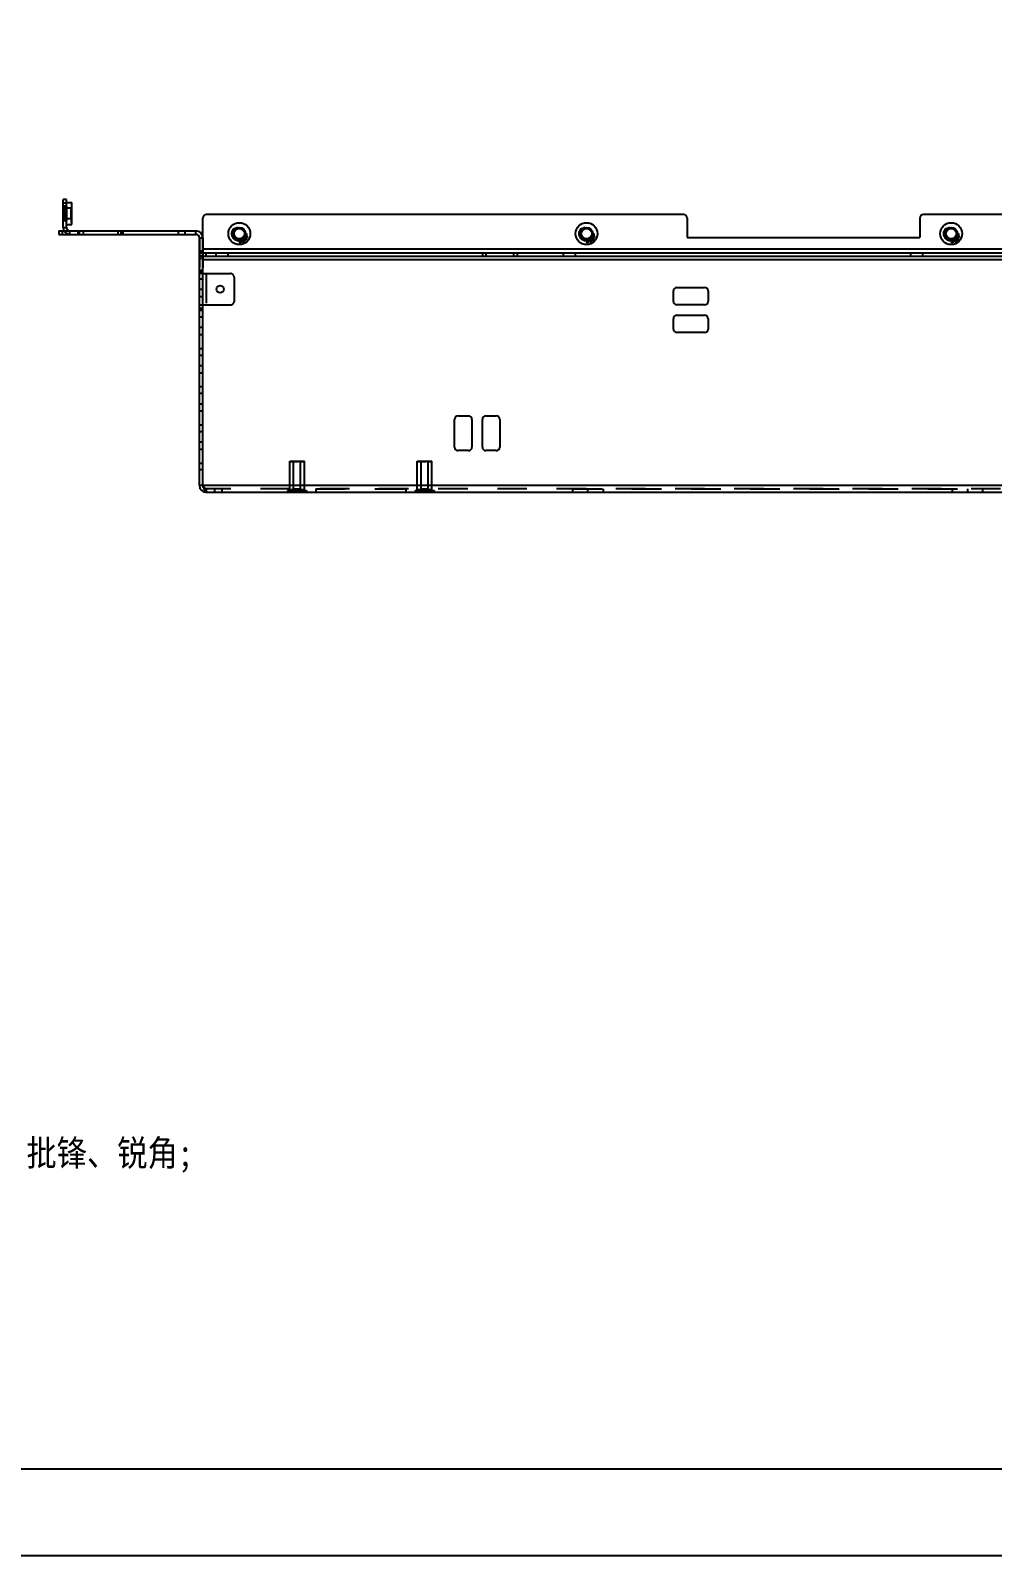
# Model space of a CAD drawing. Header units: millimetres. Extents: x 0 to 8948, y -1340 to 1100.
# Drawn here: x 4724.8 to 5001.9, y -1339.9 to -900.7 of the extents above; entities that cross this region are included whole.
import ezdxf

# ---------------------------------------------------------------- set-up
doc = ezdxf.new("R2010")
doc.units = ezdxf.units.MM
doc.header["$LTSCALE"] = 85.25
doc.linetypes.add('HIDDEN', pattern=[0.2, 0.1, -0.1])
doc.layers.get('0').update_dxf_attribs({"linetype": 'CONTINUOUS'})
doc.layers.add('02___PRT_ALL_AXES', color=7, linetype='CONTINUOUS')
doc.layers.add('DEFAULT_2', color=8, linetype='HIDDEN')
doc.styles.get("Standard").update_dxf_attribs({"font": 'txt', "width": 0.85})

msp = doc.modelspace()

# ---------------------------------------------------------------- linework, layer by layer
at = {"color": 3, "linetype": 'Continuous'}
for p, q in [((4734.198, -957.401), (4734.198, -949.401)), ((4732.948, -959.401), (4772.448, -959.401)), ((4773.448, -1031.701), (4773.448, -960.401)), ((4774.448, -1031.701), (4774.448, -965.701)), ((4774.448, -965.701), (5146.948, -965.701)), ((4774.448, -970.701), (4773.448, -970.701)), ((5090.448, -966.701), (4774.448, -966.701)), ((4910.948, -974.701), (4918.948, -974.701)), ((4909.948, -978.701), (4909.948, -975.701)), ((4919.948, -975.701), (4919.948, -978.701)), ((4773.448, -979.701), (4774.448, -979.701)), ((4909.948, -986.701), (4909.948, -983.701)), ((4918.948, -979.701), (4910.948, -979.701)), ((4910.948, -982.701), (4918.948, -982.701)), ((4919.948, -983.701), (4919.948, -986.701)), ((4918.948, -987.701), (4910.948, -987.701)), ((4846.948, -1020.701), (4846.948, -1012.701)), ((4847.948, -1011.701), (4850.948, -1011.701)), ((4851.948, -1012.701), (4851.948, -1020.701)), ((4854.948, -1020.701), (4854.948, -1012.701)), ((4855.948, -1011.701), (4858.948, -1011.701)), ((4859.948, -1012.701), (4859.948, -1020.701)), ((4850.948, -1021.701), (4847.948, -1021.701)), ((4858.948, -1021.701), (4855.948, -1021.701)), ((5090.448, -1031.701), (4774.448, -1031.701)), ((4775.448, -1033.701), (5089.448, -1033.701))]:
    msp.add_line(p, q, dxfattribs=at)
at = {"color": 7, "linetype": 'Continuous'}
for p, q in [((4735.198, -949.401), (4734.198, -949.401)), ((4735.198, -950.401), (4734.198, -950.401)), ((4735.198, -957.401), (4735.198, -949.401)), ((4735.198, -950.251), (4736.698, -950.251)), ((4736.698, -956.551), (4736.698, -950.251)), ((4734.198, -957.401), (4735.198, -957.401)), ((4735.198, -956.551), (4736.698, -956.551)), ((4774.448, -965.701), (4774.448, -954.701)), ((4912.948, -953.701), (4775.448, -953.701)), ((4913.948, -954.701), (4913.948, -960.301)), ((4980.948, -954.701), (4980.948, -960.301)), ((5089.448, -953.701), (4981.948, -953.701)), ((4732.948, -958.401), (4732.948, -959.401)), ((4732.948, -958.401), (4734.475, -958.401)), ((4733.948, -958.401), (4733.948, -959.401)), ((4736.198, -959.401), (4736.198, -958.401)), ((4736.198, -958.401), (4772.448, -958.401)), ((4772.448, -959.401), (4772.448, -958.401)), ((4773.448, -960.401), (4774.448, -960.401)), ((4785.039, -961.666), (4785.052, -961.665)), ((4785.039, -961.666), (4785.044, -961.802)), ((4785.318, -961.365), (4785.306, -961.366)), ((4785.318, -961.365), (4785.311, -961.261)), ((4785.738, -961.498), (4785.532, -961.56)), ((4785.532, -961.56), (4785.543, -961.598)), ((4785.543, -961.598), (4785.75, -961.535)), ((4785.703, -961.144), (4785.71, -961.156)), ((4785.71, -961.156), (4785.786, -961.122)), ((4785.75, -961.535), (4785.738, -961.498)), ((4785.786, -961.122), (4786.034, -961.533)), ((4786.057, -961.52), (4785.814, -961.118)), ((4785.814, -961.118), (4786.302, -961.458)), ((4786.255, -961.338), (4785.849, -961.056)), ((4786.016, -961.597), (4785.978, -961.631)), ((4785.978, -961.631), (4785.986, -961.643)), ((4786.18, -961.509), (4786.103, -961.545)), ((4786.179, -960.857), (4786.255, -961.338)), ((4786.187, -961.522), (4786.18, -961.509)), ((4786.302, -961.458), (4786.216, -960.921)), ((4786.216, -960.921), (4786.435, -961.285)), ((4786.492, -961.244), (4786.279, -960.89)), ((4786.291, -960.82), (4786.333, -960.781)), ((4786.333, -960.781), (4786.326, -960.768)), ((4786.433, -961.344), (4786.392, -961.381)), ((4786.392, -961.381), (4786.4, -961.394)), ((4786.461, -960.765), (4786.479, -960.759)), ((4786.615, -961.247), (4786.541, -961.274)), ((4786.622, -961.259), (4786.615, -961.247)), ((4786.637, -960.813), (4786.657, -960.817)), ((4786.747, -961.048), (4786.754, -961.065)), ((4786.859, -959.937), (4786.848, -959.964)), ((4787.341, -960.137), (4786.859, -959.937)), ((4786.927, -960.147), (4786.904, -960.02)), ((4786.904, -960.02), (4787.318, -960.192)), ((4786.906, -960.152), (4786.927, -960.147)), ((4787.062, -960.399), (4786.948, -960.582)), ((4786.948, -960.582), (4786.981, -960.602)), ((4786.981, -960.602), (4787.095, -960.419)), ((4787.095, -960.419), (4787.062, -960.399)), ((4787.339, -960.235), (4787.328, -960.282)), ((4787.328, -960.282), (4787.342, -960.287)), ((4787.41, -960.085), (4787.387, -960.121)), ((4787.423, -960.091), (4787.41, -960.085)), ((4885.039, -961.666), (4885.052, -961.665)), ((4885.039, -961.666), (4885.044, -961.802)), ((4885.318, -961.365), (4885.306, -961.366)), ((4885.318, -961.365), (4885.311, -961.261)), ((4885.738, -961.498), (4885.532, -961.56)), ((4885.532, -961.56), (4885.543, -961.598)), ((4885.543, -961.598), (4885.75, -961.535)), ((4885.703, -961.144), (4885.71, -961.156)), ((4885.71, -961.156), (4885.786, -961.122)), ((4885.75, -961.535), (4885.738, -961.498)), ((4885.786, -961.122), (4886.034, -961.533)), ((4886.057, -961.52), (4885.814, -961.118)), ((4885.814, -961.118), (4886.302, -961.458)), ((4886.255, -961.338), (4885.849, -961.056)), ((4886.016, -961.597), (4885.978, -961.631)), ((4885.978, -961.631), (4885.986, -961.643)), ((4886.18, -961.509), (4886.103, -961.545)), ((4886.179, -960.857), (4886.255, -961.338)), ((4886.187, -961.522), (4886.18, -961.509)), ((4886.302, -961.458), (4886.216, -960.921)), ((4886.216, -960.921), (4886.435, -961.285)), ((4886.492, -961.244), (4886.279, -960.89)), ((4886.291, -960.82), (4886.333, -960.781)), ((4886.333, -960.781), (4886.326, -960.768)), ((4886.433, -961.344), (4886.392, -961.381)), ((4886.392, -961.381), (4886.4, -961.394)), ((4886.461, -960.765), (4886.479, -960.759)), ((4886.615, -961.247), (4886.541, -961.274)), ((4886.622, -961.259), (4886.615, -961.247)), ((4886.637, -960.813), (4886.657, -960.817)), ((4886.747, -961.048), (4886.754, -961.065)), ((4886.859, -959.937), (4886.848, -959.964)), ((4887.341, -960.137), (4886.859, -959.937)), ((4886.927, -960.147), (4886.904, -960.02)), ((4886.904, -960.02), (4887.318, -960.192)), ((4886.906, -960.152), (4886.927, -960.147)), ((4887.062, -960.399), (4886.948, -960.582)), ((4886.948, -960.582), (4886.981, -960.602)), ((4886.981, -960.602), (4887.095, -960.419)), ((4887.095, -960.419), (4887.062, -960.399)), ((4887.339, -960.235), (4887.328, -960.282)), ((4887.328, -960.282), (4887.342, -960.287)), ((4887.41, -960.085), (4887.387, -960.121)), ((4887.423, -960.091), (4887.41, -960.085)), ((4913.948, -960.301), (4980.948, -960.301)), ((4990.039, -961.666), (4990.052, -961.665)), ((4990.039, -961.666), (4990.044, -961.802)), ((4990.318, -961.365), (4990.306, -961.366)), ((4990.318, -961.365), (4990.311, -961.261)), ((4990.738, -961.498), (4990.532, -961.56)), ((4990.532, -961.56), (4990.543, -961.598)), ((4990.543, -961.598), (4990.75, -961.535)), ((4990.703, -961.144), (4990.71, -961.156)), ((4990.71, -961.156), (4990.786, -961.122)), ((4990.75, -961.535), (4990.738, -961.498)), ((4990.786, -961.122), (4991.034, -961.533)), ((4990.814, -961.118), (4991.302, -961.458)), ((4991.057, -961.52), (4990.814, -961.118)), ((4991.255, -961.338), (4990.849, -961.056)), ((4991.016, -961.597), (4990.978, -961.631)), ((4990.978, -961.631), (4990.986, -961.643)), ((4991.18, -961.509), (4991.103, -961.545)), ((4991.179, -960.857), (4991.255, -961.338)), ((4991.187, -961.522), (4991.18, -961.509)), ((4991.216, -960.921), (4991.435, -961.285)), ((4991.302, -961.458), (4991.216, -960.921)), ((4991.492, -961.244), (4991.279, -960.89)), ((4991.291, -960.82), (4991.333, -960.781)), ((4991.333, -960.781), (4991.326, -960.768)), ((4991.433, -961.344), (4991.392, -961.381)), ((4991.392, -961.381), (4991.4, -961.394)), ((4991.461, -960.765), (4991.479, -960.759)), ((4991.615, -961.247), (4991.541, -961.274)), ((4991.622, -961.259), (4991.615, -961.247)), ((4991.637, -960.813), (4991.657, -960.817)), ((4991.747, -961.048), (4991.754, -961.065)), ((4991.859, -959.937), (4991.848, -959.964)), ((4992.341, -960.137), (4991.859, -959.937)), ((4991.904, -960.02), (4992.318, -960.192)), ((4991.927, -960.147), (4991.904, -960.02)), ((4991.906, -960.152), (4991.927, -960.147)), ((4992.062, -960.399), (4991.948, -960.582)), ((4991.948, -960.582), (4991.981, -960.602)), ((4991.981, -960.602), (4992.095, -960.419)), ((4992.095, -960.419), (4992.062, -960.399)), ((4992.339, -960.235), (4992.328, -960.282)), ((4992.328, -960.282), (4992.342, -960.287)), ((4992.41, -960.085), (4992.387, -960.121)), ((4992.423, -960.091), (4992.41, -960.085)), ((4773.448, -964.701), (5146.948, -964.701)), ((4774.448, -965.701), (4773.448, -965.701)), ((5090.448, -963.701), (4774.448, -963.701)), ((4775.448, -965.701), (4775.448, -964.701)), ((4854.948, -964.701), (4854.948, -965.701)), ((4855.948, -964.701), (4855.948, -965.701)), ((4863.948, -964.701), (4863.948, -965.701)), ((4864.948, -964.701), (4864.948, -965.701)), ((4773.448, -969.701), (4774.448, -969.701)), ((4773.448, -980.701), (4774.448, -980.701)), ((4774.448, -1031.701), (4773.448, -1031.701)), ((4392.409, -1339.944), (5942.409, -1339.944))]:
    msp.add_line(p, q, dxfattribs=at)
msp.add_lwpolyline([(4417.409, -1314.944), (5917.409, -1314.944), (5917.409, -264.944), (4417.409, -264.944)], close=True, dxfattribs=at)
for centre, radius in [((4784.948, -959.201), 3.15), ((4784.948, -959.201), 1.8), ((4884.948, -959.201), 3.15), ((4884.948, -959.201), 1.8), ((4989.948, -959.201), 3.15), ((4989.948, -959.201), 1.8), ((4784.948, -959.201), 1.5), ((4884.948, -959.201), 1.5), ((4989.948, -959.201), 1.5)]:
    msp.add_circle(centre, radius, dxfattribs=at)
at = {"color": 3, "linetype": 'Continuous'}
for centre, radius, start, end in [((4736.198, -957.401), 2, 180, 270), ((4772.448, -960.401), 1, 0, 90), ((4910.948, -975.701), 1, 90, 180), ((4918.948, -975.701), 1, 0, 90), ((4910.948, -978.701), 1, 180, 270), ((4918.948, -978.701), 1, 270, 0), ((4910.948, -983.701), 1, 90, 180), ((4918.948, -983.701), 1, 0, 90), ((4910.948, -986.701), 1, 180, 270), ((4918.948, -986.701), 1, 270, 0), ((4847.948, -1012.701), 1, 90, 180), ((4850.948, -1012.701), 1, 0, 90), ((4855.948, -1012.701), 1, 90, 180), ((4858.948, -1012.701), 1, 0, 90), ((4847.948, -1020.701), 1, 180, 270), ((4850.948, -1020.701), 1, 270, 0), ((4855.948, -1020.701), 1, 180, 270), ((4858.948, -1020.701), 1, 270, 0), ((4775.448, -1031.701), 2, 180, 270)]:
    msp.add_arc(centre, radius, start, end, dxfattribs=at)
at = {"color": 7, "linetype": 'Continuous'}
for centre, radius, start, end in [((4736.198, -957.401), 1, 180, 270), ((4775.448, -954.701), 1, 90, 180), ((4912.948, -954.701), 1, 0, 90), ((4981.948, -954.701), 1, 90, 180), ((4772.448, -960.401), 2, 0, 90), ((4785.515, -959.582), 1.438, 297.53662, 301.08982), ((4885.515, -959.582), 1.438, 297.53662, 301.08982), ((4990.515, -959.582), 1.438, 297.53662, 301.08982), ((4775.448, -1031.701), 1, 180, 215.03149)]:
    msp.add_arc(centre, radius, start, end, dxfattribs=at)
for points in [[(4785.05, -961.291), (4785.02, -961.323), (4785.007, -961.36), (4785.012, -961.402)], [(4785.012, -961.402), (4785.016, -961.437), (4785.031, -961.466), (4785.058, -961.49)], [(4785.044, -961.802), (4785.095, -961.825), (4785.15, -961.834), (4785.208, -961.827)], [(4785.175, -961.236), (4785.122, -961.241), (4785.08, -961.26), (4785.05, -961.291)], [(4785.118, -961.769), (4785.084, -961.744), (4785.062, -961.709), (4785.052, -961.665)], [(4785.059, -961.368), (4785.056, -961.343), (4785.064, -961.32), (4785.084, -961.299)], [(4785.058, -961.49), (4785.086, -961.514), (4785.133, -961.538), (4785.199, -961.564)], [(4785.091, -961.421), (4785.071, -961.406), (4785.061, -961.388), (4785.059, -961.368)], [(4785.084, -961.299), (4785.104, -961.278), (4785.131, -961.265), (4785.163, -961.262)], [(4785.209, -961.477), (4785.15, -961.454), (4785.111, -961.435), (4785.091, -961.421)], [(4785.225, -961.801), (4785.187, -961.805), (4785.152, -961.795), (4785.118, -961.769)], [(4785.163, -961.262), (4785.232, -961.254), (4785.279, -961.289), (4785.306, -961.365)], [(4785.311, -961.261), (4785.273, -961.239), (4785.228, -961.23), (4785.175, -961.236)], [(4785.199, -961.564), (4785.247, -961.583), (4785.281, -961.6), (4785.303, -961.616)], [(4785.208, -961.827), (4785.272, -961.82), (4785.319, -961.8), (4785.351, -961.765)], [(4785.341, -961.542), (4785.314, -961.522), (4785.269, -961.501), (4785.209, -961.477)], [(4785.311, -961.76), (4785.289, -961.784), (4785.26, -961.797), (4785.225, -961.801)], [(4785.303, -961.616), (4785.325, -961.632), (4785.337, -961.653), (4785.34, -961.68)], [(4785.34, -961.68), (4785.343, -961.71), (4785.333, -961.736), (4785.311, -961.76)], [(4785.391, -961.637), (4785.386, -961.593), (4785.369, -961.561), (4785.341, -961.542)], [(4785.351, -961.765), (4785.383, -961.731), (4785.396, -961.687), (4785.391, -961.637)], [(4785.779, -961.101), (4785.738, -961.126), (4785.712, -961.14), (4785.703, -961.144)], [(4785.849, -961.056), (4785.837, -961.065), (4785.813, -961.081), (4785.779, -961.101)], [(4785.986, -961.643), (4786.025, -961.617), (4786.059, -961.596), (4786.085, -961.58)], [(4786.044, -961.564), (4786.043, -961.571), (4786.033, -961.582), (4786.016, -961.597)], [(4786.034, -961.533), (4786.041, -961.546), (4786.045, -961.557), (4786.044, -961.564)], [(4786.103, -961.545), (4786.087, -961.552), (4786.072, -961.545), (4786.057, -961.52)], [(4786.085, -961.58), (4786.121, -961.558), (4786.155, -961.539), (4786.187, -961.522)], [(4786.326, -960.768), (4786.305, -960.783), (4786.282, -960.798), (4786.257, -960.813)], [(4786.279, -960.89), (4786.27, -960.875), (4786.266, -960.863), (4786.268, -960.853)], [(4786.268, -960.853), (4786.27, -960.843), (4786.277, -960.833), (4786.291, -960.82)], [(4786.4, -961.394), (4786.441, -961.367), (4786.477, -961.344), (4786.51, -961.324)], [(4786.434, -960.656), (4786.432, -960.688), (4786.441, -960.724), (4786.461, -960.765)], [(4786.449, -961.318), (4786.449, -961.326), (4786.444, -961.334), (4786.433, -961.344)], [(4786.474, -960.565), (4786.449, -960.594), (4786.436, -960.624), (4786.434, -960.656)], [(4786.435, -961.285), (4786.445, -961.301), (4786.449, -961.312), (4786.449, -961.318)], [(4786.479, -960.759), (4786.466, -960.732), (4786.461, -960.705), (4786.465, -960.679)], [(4786.465, -960.679), (4786.469, -960.653), (4786.478, -960.631), (4786.494, -960.613)], [(4786.553, -960.522), (4786.523, -960.526), (4786.497, -960.54), (4786.474, -960.565)], [(4786.516, -961.274), (4786.509, -961.27), (4786.502, -961.26), (4786.492, -961.244)], [(4786.494, -960.613), (4786.511, -960.594), (4786.531, -960.584), (4786.552, -960.582)], [(4786.51, -961.324), (4786.534, -961.31), (4786.572, -961.288), (4786.622, -961.259)], [(4786.541, -961.274), (4786.531, -961.278), (4786.522, -961.277), (4786.516, -961.274)], [(4786.552, -960.582), (4786.575, -960.58), (4786.596, -960.587), (4786.614, -960.603)], [(4786.624, -960.539), (4786.607, -960.523), (4786.583, -960.518), (4786.553, -960.522)], [(4786.614, -960.603), (4786.64, -960.626), (4786.648, -960.679), (4786.64, -960.761)], [(4786.658, -960.602), (4786.653, -960.576), (4786.642, -960.555), (4786.624, -960.539)], [(4786.64, -960.761), (4786.638, -960.779), (4786.637, -960.796), (4786.637, -960.813)], [(4786.657, -960.817), (4786.658, -960.786), (4786.665, -960.762), (4786.68, -960.745)], [(4786.66, -960.704), (4786.663, -960.662), (4786.663, -960.629), (4786.658, -960.602)], [(4786.76, -960.652), (4786.72, -960.652), (4786.687, -960.67), (4786.66, -960.704)], [(4786.68, -960.745), (4786.699, -960.723), (4786.725, -960.714), (4786.756, -960.717)], [(4786.754, -961.028), (4786.749, -961.033), (4786.747, -961.04), (4786.747, -961.048)], [(4786.79, -961.012), (4786.773, -961.015), (4786.761, -961.02), (4786.754, -961.028)], [(4786.754, -961.065), (4786.764, -961.074), (4786.78, -961.074), (4786.802, -961.064)], [(4786.756, -960.717), (4786.788, -960.72), (4786.818, -960.734), (4786.847, -960.759)], [(4786.87, -960.697), (4786.836, -960.666), (4786.799, -960.652), (4786.76, -960.652)], [(4786.876, -960.974), (4786.86, -960.991), (4786.831, -961.005), (4786.79, -961.012)], [(4786.802, -961.064), (4786.823, -961.054), (4786.849, -961.034), (4786.877, -961.003)], [(4786.847, -960.759), (4786.881, -960.79), (4786.901, -960.827), (4786.906, -960.869)], [(4786.848, -959.964), (4786.877, -960.04), (4786.897, -960.103), (4786.906, -960.152)], [(4786.939, -960.843), (4786.937, -960.785), (4786.914, -960.736), (4786.87, -960.697)], [(4786.906, -960.869), (4786.911, -960.912), (4786.9, -960.947), (4786.876, -960.974)], [(4786.877, -961.003), (4786.92, -960.955), (4786.941, -960.902), (4786.939, -960.843)], [(4787.318, -960.192), (4787.337, -960.2), (4787.344, -960.214), (4787.339, -960.235)], [(4787.387, -960.121), (4787.375, -960.14), (4787.361, -960.145), (4787.341, -960.137)], [(4787.342, -960.287), (4787.352, -960.258), (4787.365, -960.225), (4787.38, -960.188)], [(4787.38, -960.188), (4787.395, -960.152), (4787.409, -960.12), (4787.423, -960.091)], [(4885.05, -961.291), (4885.02, -961.323), (4885.007, -961.36), (4885.012, -961.402)], [(4885.012, -961.402), (4885.016, -961.437), (4885.031, -961.466), (4885.058, -961.49)], [(4885.044, -961.802), (4885.095, -961.825), (4885.15, -961.834), (4885.208, -961.827)], [(4885.175, -961.236), (4885.122, -961.241), (4885.08, -961.26), (4885.05, -961.291)], [(4885.118, -961.769), (4885.084, -961.744), (4885.062, -961.709), (4885.052, -961.665)], [(4885.059, -961.368), (4885.056, -961.343), (4885.064, -961.32), (4885.084, -961.299)], [(4885.058, -961.49), (4885.086, -961.514), (4885.133, -961.538), (4885.199, -961.564)], [(4885.091, -961.421), (4885.071, -961.406), (4885.061, -961.388), (4885.059, -961.368)], [(4885.084, -961.299), (4885.104, -961.278), (4885.131, -961.265), (4885.163, -961.262)], [(4885.209, -961.477), (4885.15, -961.454), (4885.111, -961.435), (4885.091, -961.421)], [(4885.225, -961.801), (4885.187, -961.805), (4885.152, -961.795), (4885.118, -961.769)], [(4885.163, -961.262), (4885.232, -961.254), (4885.279, -961.289), (4885.306, -961.365)], [(4885.311, -961.261), (4885.273, -961.239), (4885.228, -961.23), (4885.175, -961.236)], [(4885.199, -961.564), (4885.247, -961.583), (4885.281, -961.6), (4885.303, -961.616)], [(4885.208, -961.827), (4885.272, -961.82), (4885.319, -961.8), (4885.351, -961.765)], [(4885.341, -961.542), (4885.314, -961.522), (4885.269, -961.501), (4885.209, -961.477)], [(4885.311, -961.76), (4885.289, -961.784), (4885.26, -961.797), (4885.225, -961.801)], [(4885.303, -961.616), (4885.325, -961.632), (4885.337, -961.653), (4885.34, -961.68)], [(4885.34, -961.68), (4885.343, -961.71), (4885.333, -961.736), (4885.311, -961.76)], [(4885.391, -961.637), (4885.386, -961.593), (4885.369, -961.561), (4885.341, -961.542)], [(4885.351, -961.765), (4885.383, -961.731), (4885.396, -961.687), (4885.391, -961.637)], [(4885.779, -961.101), (4885.738, -961.126), (4885.712, -961.14), (4885.703, -961.144)], [(4885.849, -961.056), (4885.837, -961.065), (4885.813, -961.081), (4885.779, -961.101)], [(4885.986, -961.643), (4886.025, -961.617), (4886.059, -961.596), (4886.085, -961.58)], [(4886.044, -961.564), (4886.043, -961.571), (4886.033, -961.582), (4886.016, -961.597)], [(4886.034, -961.533), (4886.041, -961.546), (4886.045, -961.557), (4886.044, -961.564)], [(4886.103, -961.545), (4886.087, -961.552), (4886.072, -961.545), (4886.057, -961.52)], [(4886.085, -961.58), (4886.121, -961.558), (4886.155, -961.539), (4886.187, -961.522)], [(4886.326, -960.768), (4886.305, -960.783), (4886.282, -960.798), (4886.257, -960.813)], [(4886.279, -960.89), (4886.27, -960.875), (4886.266, -960.863), (4886.268, -960.853)], [(4886.268, -960.853), (4886.27, -960.843), (4886.277, -960.833), (4886.291, -960.82)], [(4886.4, -961.394), (4886.441, -961.367), (4886.477, -961.344), (4886.51, -961.324)], [(4886.434, -960.656), (4886.432, -960.688), (4886.441, -960.724), (4886.461, -960.765)], [(4886.449, -961.318), (4886.449, -961.326), (4886.444, -961.334), (4886.433, -961.344)], [(4886.474, -960.565), (4886.449, -960.594), (4886.436, -960.624), (4886.434, -960.656)], [(4886.435, -961.285), (4886.445, -961.301), (4886.449, -961.312), (4886.449, -961.318)], [(4886.479, -960.759), (4886.466, -960.732), (4886.461, -960.705), (4886.465, -960.679)], [(4886.465, -960.679), (4886.469, -960.653), (4886.478, -960.631), (4886.494, -960.613)], [(4886.553, -960.522), (4886.523, -960.526), (4886.497, -960.54), (4886.474, -960.565)], [(4886.516, -961.274), (4886.509, -961.27), (4886.502, -961.26), (4886.492, -961.244)], [(4886.494, -960.613), (4886.511, -960.594), (4886.531, -960.584), (4886.552, -960.582)], [(4886.51, -961.324), (4886.534, -961.31), (4886.572, -961.288), (4886.622, -961.259)], [(4886.541, -961.274), (4886.531, -961.278), (4886.522, -961.277), (4886.516, -961.274)], [(4886.552, -960.582), (4886.575, -960.58), (4886.596, -960.587), (4886.614, -960.603)], [(4886.624, -960.539), (4886.607, -960.523), (4886.583, -960.518), (4886.553, -960.522)], [(4886.614, -960.603), (4886.64, -960.626), (4886.648, -960.679), (4886.64, -960.761)], [(4886.658, -960.602), (4886.653, -960.576), (4886.642, -960.555), (4886.624, -960.539)], [(4886.64, -960.761), (4886.638, -960.779), (4886.637, -960.796), (4886.637, -960.813)], [(4886.657, -960.817), (4886.658, -960.786), (4886.665, -960.762), (4886.68, -960.745)], [(4886.66, -960.704), (4886.663, -960.662), (4886.663, -960.629), (4886.658, -960.602)], [(4886.76, -960.652), (4886.72, -960.652), (4886.687, -960.67), (4886.66, -960.704)], [(4886.68, -960.745), (4886.699, -960.723), (4886.725, -960.714), (4886.756, -960.717)], [(4886.754, -961.028), (4886.749, -961.033), (4886.747, -961.04), (4886.747, -961.048)], [(4886.79, -961.012), (4886.773, -961.015), (4886.761, -961.02), (4886.754, -961.028)], [(4886.754, -961.065), (4886.764, -961.074), (4886.78, -961.074), (4886.802, -961.064)], [(4886.756, -960.717), (4886.788, -960.72), (4886.818, -960.734), (4886.847, -960.759)], [(4886.87, -960.697), (4886.836, -960.666), (4886.799, -960.652), (4886.76, -960.652)], [(4886.876, -960.974), (4886.86, -960.991), (4886.831, -961.005), (4886.79, -961.012)], [(4886.802, -961.064), (4886.823, -961.054), (4886.849, -961.034), (4886.877, -961.003)], [(4886.847, -960.759), (4886.881, -960.79), (4886.901, -960.827), (4886.906, -960.869)], [(4886.848, -959.964), (4886.877, -960.04), (4886.897, -960.103), (4886.906, -960.152)], [(4886.939, -960.843), (4886.937, -960.785), (4886.914, -960.736), (4886.87, -960.697)], [(4886.906, -960.869), (4886.911, -960.912), (4886.9, -960.947), (4886.876, -960.974)], [(4886.877, -961.003), (4886.92, -960.955), (4886.941, -960.902), (4886.939, -960.843)], [(4887.318, -960.192), (4887.337, -960.2), (4887.344, -960.214), (4887.339, -960.235)], [(4887.387, -960.121), (4887.375, -960.14), (4887.361, -960.145), (4887.341, -960.137)], [(4887.342, -960.287), (4887.352, -960.258), (4887.365, -960.225), (4887.38, -960.188)], [(4887.38, -960.188), (4887.395, -960.152), (4887.409, -960.12), (4887.423, -960.091)], [(4990.05, -961.291), (4990.02, -961.323), (4990.007, -961.36), (4990.012, -961.402)], [(4990.012, -961.402), (4990.016, -961.437), (4990.031, -961.466), (4990.058, -961.49)], [(4990.044, -961.802), (4990.095, -961.825), (4990.15, -961.834), (4990.208, -961.827)], [(4990.175, -961.236), (4990.122, -961.241), (4990.08, -961.26), (4990.05, -961.291)], [(4990.118, -961.769), (4990.084, -961.744), (4990.062, -961.709), (4990.052, -961.665)], [(4990.059, -961.368), (4990.056, -961.343), (4990.064, -961.32), (4990.084, -961.299)], [(4990.058, -961.49), (4990.086, -961.514), (4990.133, -961.538), (4990.199, -961.564)], [(4990.091, -961.421), (4990.071, -961.406), (4990.061, -961.388), (4990.059, -961.368)], [(4990.084, -961.299), (4990.104, -961.278), (4990.131, -961.265), (4990.163, -961.262)], [(4990.209, -961.477), (4990.15, -961.454), (4990.111, -961.435), (4990.091, -961.421)], [(4990.225, -961.801), (4990.187, -961.805), (4990.152, -961.795), (4990.118, -961.769)], [(4990.163, -961.262), (4990.232, -961.254), (4990.279, -961.289), (4990.306, -961.365)], [(4990.311, -961.261), (4990.273, -961.239), (4990.228, -961.23), (4990.175, -961.236)], [(4990.199, -961.564), (4990.247, -961.583), (4990.281, -961.6), (4990.303, -961.616)], [(4990.208, -961.827), (4990.272, -961.82), (4990.319, -961.8), (4990.351, -961.765)], [(4990.341, -961.542), (4990.314, -961.522), (4990.269, -961.501), (4990.209, -961.477)], [(4990.311, -961.76), (4990.289, -961.784), (4990.26, -961.797), (4990.225, -961.801)], [(4990.303, -961.616), (4990.325, -961.632), (4990.337, -961.653), (4990.34, -961.68)], [(4990.34, -961.68), (4990.343, -961.71), (4990.333, -961.736), (4990.311, -961.76)], [(4990.391, -961.637), (4990.386, -961.593), (4990.369, -961.561), (4990.341, -961.542)], [(4990.351, -961.765), (4990.383, -961.731), (4990.396, -961.687), (4990.391, -961.637)], [(4990.779, -961.101), (4990.738, -961.126), (4990.712, -961.14), (4990.703, -961.144)], [(4990.849, -961.056), (4990.837, -961.065), (4990.813, -961.081), (4990.779, -961.101)], [(4990.986, -961.643), (4991.025, -961.617), (4991.059, -961.596), (4991.085, -961.58)], [(4991.044, -961.564), (4991.043, -961.571), (4991.033, -961.582), (4991.016, -961.597)], [(4991.034, -961.533), (4991.041, -961.546), (4991.045, -961.557), (4991.044, -961.564)], [(4991.103, -961.545), (4991.087, -961.552), (4991.072, -961.545), (4991.057, -961.52)], [(4991.085, -961.58), (4991.121, -961.558), (4991.155, -961.539), (4991.187, -961.522)], [(4991.326, -960.768), (4991.305, -960.783), (4991.282, -960.798), (4991.257, -960.813)], [(4991.279, -960.89), (4991.27, -960.875), (4991.266, -960.863), (4991.268, -960.853)], [(4991.268, -960.853), (4991.27, -960.843), (4991.277, -960.833), (4991.291, -960.82)], [(4991.4, -961.394), (4991.441, -961.367), (4991.477, -961.344), (4991.51, -961.324)], [(4991.434, -960.656), (4991.432, -960.688), (4991.441, -960.724), (4991.461, -960.765)], [(4991.449, -961.318), (4991.449, -961.326), (4991.444, -961.334), (4991.433, -961.344)], [(4991.474, -960.565), (4991.449, -960.594), (4991.436, -960.624), (4991.434, -960.656)], [(4991.435, -961.285), (4991.445, -961.301), (4991.449, -961.312), (4991.449, -961.318)], [(4991.479, -960.759), (4991.466, -960.732), (4991.461, -960.705), (4991.465, -960.679)], [(4991.465, -960.679), (4991.469, -960.653), (4991.478, -960.631), (4991.494, -960.613)], [(4991.553, -960.522), (4991.523, -960.526), (4991.497, -960.54), (4991.474, -960.565)], [(4991.516, -961.274), (4991.509, -961.27), (4991.502, -961.26), (4991.492, -961.244)], [(4991.494, -960.613), (4991.511, -960.594), (4991.531, -960.584), (4991.552, -960.582)], [(4991.51, -961.324), (4991.534, -961.31), (4991.572, -961.288), (4991.622, -961.259)], [(4991.541, -961.274), (4991.531, -961.278), (4991.522, -961.277), (4991.516, -961.274)], [(4991.552, -960.582), (4991.575, -960.58), (4991.596, -960.587), (4991.614, -960.603)], [(4991.624, -960.539), (4991.607, -960.523), (4991.583, -960.518), (4991.553, -960.522)], [(4991.614, -960.603), (4991.64, -960.626), (4991.648, -960.679), (4991.64, -960.761)], [(4991.658, -960.602), (4991.653, -960.576), (4991.642, -960.555), (4991.624, -960.539)], [(4991.64, -960.761), (4991.638, -960.779), (4991.637, -960.796), (4991.637, -960.813)], [(4991.657, -960.817), (4991.658, -960.786), (4991.665, -960.762), (4991.68, -960.745)], [(4991.66, -960.704), (4991.663, -960.662), (4991.663, -960.629), (4991.658, -960.602)], [(4991.76, -960.652), (4991.72, -960.652), (4991.687, -960.67), (4991.66, -960.704)], [(4991.68, -960.745), (4991.699, -960.723), (4991.725, -960.714), (4991.756, -960.717)], [(4991.754, -961.028), (4991.749, -961.033), (4991.747, -961.04), (4991.747, -961.048)], [(4991.79, -961.012), (4991.773, -961.015), (4991.761, -961.02), (4991.754, -961.028)], [(4991.754, -961.065), (4991.764, -961.074), (4991.78, -961.074), (4991.802, -961.064)], [(4991.756, -960.717), (4991.788, -960.72), (4991.818, -960.734), (4991.847, -960.759)], [(4991.87, -960.697), (4991.836, -960.666), (4991.799, -960.652), (4991.76, -960.652)], [(4991.876, -960.974), (4991.86, -960.991), (4991.831, -961.005), (4991.79, -961.012)], [(4991.802, -961.064), (4991.823, -961.054), (4991.849, -961.034), (4991.877, -961.003)], [(4991.847, -960.759), (4991.881, -960.79), (4991.901, -960.827), (4991.906, -960.869)], [(4991.848, -959.964), (4991.877, -960.04), (4991.897, -960.103), (4991.906, -960.152)], [(4991.939, -960.843), (4991.937, -960.785), (4991.914, -960.736), (4991.87, -960.697)], [(4991.906, -960.869), (4991.911, -960.912), (4991.9, -960.947), (4991.876, -960.974)], [(4991.877, -961.003), (4991.92, -960.955), (4991.941, -960.902), (4991.939, -960.843)], [(4992.318, -960.192), (4992.337, -960.2), (4992.344, -960.214), (4992.339, -960.235)], [(4992.387, -960.121), (4992.375, -960.14), (4992.361, -960.145), (4992.341, -960.137)], [(4992.342, -960.287), (4992.352, -960.258), (4992.365, -960.225), (4992.38, -960.188)], [(4992.38, -960.188), (4992.395, -960.152), (4992.409, -960.12), (4992.423, -960.091)]]:
    msp.add_open_spline(points, degree=3, dxfattribs=at)
at = {"color": 3, "linetype": 'Continuous'}
for points, knots in [([(4774.448, -1031.701), (4774.494, -1031.845), (4774.555, -1032.037), (4774.618, -1032.228), (4774.633, -1032.275)], [0, 0, 0, 0, 0.7542178, 1, 1, 1, 1]), ([(4774.633, -1032.275), (4774.697, -1032.467), (4774.819, -1032.816), (4774.987, -1033.219), (4775.133, -1033.467), (4775.25, -1033.62), (4775.372, -1033.701), (4775.448, -1033.701)], [0, 0, 0, 0, 0.3589742, 0.6541261, 0.770894, 0.8657475, 1, 1, 1, 1])]:
    msp.add_open_spline(points, degree=3, knots=knots, dxfattribs=at)
at = {"layer": '02___PRT_ALL_AXES', "color": 8, "linetype": 'HIDDEN'}
for p, q in [((4734.198, -951.301), (4734.198, -955.501)), ((4735.198, -951.301), (4734.198, -951.301)), ((4735.198, -951.301), (4735.198, -955.501)), ((4734.198, -953.401), (4735.198, -953.401)), ((4735.198, -955.501), (4734.198, -955.501)), ((4738.448, -958.401), (4738.448, -959.401)), ((4738.448, -958.401), (4751.448, -958.401)), ((4738.448, -959.401), (4751.448, -959.401)), ((4738.948, -959.401), (4738.948, -958.401)), ((4739.948, -958.401), (4739.948, -959.401)), ((4749.948, -958.401), (4749.948, -959.401)), ((4750.948, -959.401), (4750.948, -958.401)), ((4751.448, -958.401), (4751.448, -959.401)), ((4767.389, -958.401), (4767.389, -959.401)), ((4767.389, -958.401), (4772.448, -958.401)), ((4767.389, -959.401), (4772.448, -959.401)), ((4769.389, -959.401), (4769.389, -958.401)), ((4773.448, -960.401), (4773.448, -972.271)), ((4774.448, -960.401), (4774.448, -972.271)), ((4778.198, -964.701), (4778.198, -965.701)), ((4778.198, -964.701), (4781.698, -964.701)), ((4778.198, -965.701), (4781.698, -965.701)), ((4781.698, -964.701), (4781.698, -965.701)), ((4878.198, -964.701), (4878.198, -965.701)), ((4878.198, -964.701), (4881.698, -964.701)), ((4878.198, -965.701), (4881.698, -965.701)), ((4881.698, -964.701), (4881.698, -965.701)), ((4978.198, -964.701), (4981.698, -964.701)), ((4978.198, -964.701), (4978.198, -965.701)), ((4978.198, -965.701), (4981.698, -965.701)), ((4981.698, -964.701), (4981.698, -965.701)), ((4773.448, -970.271), (4774.448, -970.271)), ((4774.448, -972.271), (4773.448, -972.271)), ((4799.503, -1032.901), (4799.503, -1024.701)), ((4800.598, -1033.701), (4800.598, -1024.701)), ((4800.598, -1024.701), (4802.598, -1024.701)), ((4802.598, -1033.701), (4802.598, -1024.701)), ((4803.693, -1032.901), (4803.693, -1024.701)), ((4836.203, -1032.901), (4836.203, -1024.701)), ((4837.298, -1033.701), (4837.298, -1024.701)), ((4837.298, -1024.701), (4839.298, -1024.701)), ((4839.298, -1033.701), (4839.298, -1024.701)), ((4840.393, -1032.901), (4840.393, -1024.701)), ((4799.503, -1032.901), (4803.693, -1032.901)), ((4799.703, -1032.901), (4799.703, -1033.201)), ((4803.493, -1033.201), (4799.703, -1033.201)), ((4800.598, -1032.701), (4802.598, -1032.701)), ((4800.598, -1033.701), (4802.598, -1033.701)), ((4803.493, -1032.901), (4803.493, -1033.201)), ((4806.948, -1032.701), (4806.948, -1033.701)), ((4806.948, -1032.701), (4832.948, -1032.701)), ((4806.948, -1033.701), (4832.948, -1033.701)), ((4832.948, -1032.701), (4832.948, -1033.701)), ((4836.203, -1032.901), (4840.393, -1032.901)), ((4836.403, -1032.901), (4836.403, -1033.201)), ((4840.193, -1033.201), (4836.403, -1033.201)), ((4837.298, -1032.701), (4839.298, -1032.701)), ((4837.298, -1033.701), (4839.298, -1033.701)), ((4840.193, -1032.901), (4840.193, -1033.201)), ((4880.948, -1032.701), (4880.948, -1033.701)), ((4880.948, -1032.701), (4998.948, -1032.701)), ((4880.948, -1033.701), (4998.948, -1033.701)), ((4885.198, -1032.701), (4885.198, -1033.701)), ((4889.698, -1032.701), (4889.698, -1033.701)), ((4990.198, -1032.701), (4990.198, -1033.701)), ((4994.698, -1032.701), (4994.698, -1033.701)), ((4998.948, -1032.701), (4998.948, -1033.701))]:
    msp.add_line(p, q, dxfattribs=at)
for centre in [(4784.948, -959.201), (4884.948, -959.201), (4989.948, -959.201)]:
    msp.add_circle(centre, 2.1, dxfattribs=at)
at = {"layer": '02___PRT_ALL_AXES', "color": 3, "linetype": 'Continuous'}
msp.add_circle((4779.448, -975.201), 1.05, dxfattribs=at)
at = {"layer": 'DEFAULT_2', "color": 8, "linetype": 'HIDDEN'}
for p, q in [((4734.228, -951.276), (4734.228, -955.526)), ((4734.228, -951.276), (4734.328, -951.276)), ((4734.228, -951.601), (4734.528, -951.901)), ((4734.328, -951.276), (4734.328, -955.526)), ((4734.818, -951.501), (4734.328, -951.276)), ((4734.528, -951.901), (4734.528, -954.901)), ((4736.398, -951.901), (4734.528, -951.901)), ((4734.818, -951.276), (4734.818, -955.526)), ((4734.818, -951.276), (4735.198, -951.276)), ((4736.398, -951.901), (4736.698, -951.601)), ((4736.398, -951.901), (4736.398, -954.901)), ((4734.528, -954.901), (4734.228, -955.201)), ((4734.228, -955.526), (4734.328, -955.526)), ((4734.818, -955.3), (4734.328, -955.526)), ((4736.398, -954.901), (4734.528, -954.901)), ((4734.818, -955.526), (4735.198, -955.526)), ((4736.398, -954.901), (4736.698, -955.201)), ((4736.678, -954.487), (4736.678, -954.137)), ((4736.678, -954.137), (4736.698, -954.137)), ((4736.698, -954.164), (4736.678, -954.164)), ((4736.678, -954.22), (4736.698, -954.22)), ((4736.678, -954.285), (4736.698, -954.285)), ((4736.678, -954.291), (4736.698, -954.291)), ((4736.698, -954.321), (4736.678, -954.321)), ((4736.678, -954.337), (4736.698, -954.337)), ((4736.678, -954.34), (4736.698, -954.34)), ((4736.678, -954.347), (4736.698, -954.347)), ((4736.678, -954.352), (4736.698, -954.352)), ((4736.678, -954.388), (4736.698, -954.388)), ((4736.698, -954.392), (4736.678, -954.392)), ((4736.678, -954.435), (4736.698, -954.435)), ((4736.678, -954.482), (4736.698, -954.482)), ((4736.698, -954.487), (4736.678, -954.487)), ((4736.678, -956.029), (4736.678, -954.599)), ((4736.678, -954.599), (4736.698, -954.599)), ((4736.678, -954.619), (4736.698, -954.619)), ((4736.698, -954.721), (4736.678, -954.721)), ((4736.678, -954.722), (4736.698, -954.722)), ((4736.678, -954.739), (4736.698, -954.739)), ((4736.678, -954.765), (4736.698, -954.765)), ((4736.678, -954.782), (4736.698, -954.782)), ((4736.698, -954.782), (4736.678, -954.782)), ((4736.678, -954.782), (4736.698, -954.782)), ((4736.678, -954.802), (4736.698, -954.802)), ((4736.678, -954.803), (4736.698, -954.803)), ((4736.678, -954.813), (4736.698, -954.813)), ((4736.678, -954.852), (4736.698, -954.852)), ((4736.678, -954.856), (4736.698, -954.856)), ((4736.678, -954.879), (4736.698, -954.879)), ((4736.678, -954.897), (4736.698, -954.897)), ((4736.678, -954.904), (4736.698, -954.904)), ((4736.698, -954.916), (4736.678, -954.916)), ((4736.678, -954.917), (4736.698, -954.917)), ((4736.678, -954.945), (4736.698, -954.945)), ((4736.678, -954.959), (4736.698, -954.959)), ((4736.678, -954.961), (4736.698, -954.961)), ((4736.678, -954.965), (4736.698, -954.965)), ((4736.698, -954.968), (4736.678, -954.968)), ((4736.678, -954.981), (4736.698, -954.981)), ((4736.678, -955.013), (4736.698, -955.013)), ((4736.678, -955.013), (4736.698, -955.013)), ((4736.698, -955.017), (4736.678, -955.017)), ((4736.678, -955.02), (4736.698, -955.02)), ((4736.678, -955.043), (4736.698, -955.043)), ((4736.678, -955.053), (4736.698, -955.053)), ((4736.678, -955.057), (4736.698, -955.057)), ((4736.678, -955.069), (4736.698, -955.069)), ((4736.698, -955.09), (4736.678, -955.09)), ((4736.678, -955.121), (4736.698, -955.121)), ((4736.678, -955.174), (4736.698, -955.174)), ((4736.678, -955.203), (4736.698, -955.203)), ((4736.678, -955.212), (4736.698, -955.212)), ((4736.678, -955.228), (4736.698, -955.228)), ((4736.678, -955.248), (4736.698, -955.248)), ((4736.698, -955.256), (4736.678, -955.256)), ((4736.678, -955.264), (4736.698, -955.264)), ((4736.698, -955.265), (4736.678, -955.265)), ((4736.678, -955.271), (4736.698, -955.271)), ((4736.678, -955.301), (4736.698, -955.301)), ((4736.678, -955.318), (4736.698, -955.318)), ((4736.678, -955.322), (4736.698, -955.322)), ((4736.678, -955.344), (4736.698, -955.344)), ((4736.678, -955.356), (4736.698, -955.356)), ((4736.698, -955.434), (4736.678, -955.434)), ((4736.678, -955.436), (4736.698, -955.436)), ((4736.678, -955.444), (4736.698, -955.444)), ((4736.678, -955.447), (4736.698, -955.447)), ((4736.678, -955.459), (4736.698, -955.459)), ((4736.698, -955.461), (4736.678, -955.461)), ((4736.678, -955.462), (4736.698, -955.462)), ((4736.678, -955.474), (4736.698, -955.474)), ((4736.698, -955.474), (4736.678, -955.474)), ((4736.678, -955.477), (4736.698, -955.477)), ((4736.698, -955.485), (4736.678, -955.485)), ((4736.678, -955.491), (4736.698, -955.491)), ((4736.678, -955.499), (4736.698, -955.499)), ((4736.678, -955.518), (4736.698, -955.518)), ((4736.678, -955.524), (4736.698, -955.524)), ((4736.678, -955.538), (4736.698, -955.538)), ((4736.678, -955.544), (4736.698, -955.544)), ((4736.678, -955.565), (4736.698, -955.565)), ((4736.678, -955.566), (4736.698, -955.566)), ((4736.678, -955.568), (4736.698, -955.568)), ((4736.678, -955.581), (4736.698, -955.581)), ((4736.698, -955.594), (4736.678, -955.594)), ((4736.678, -955.602), (4736.698, -955.602)), ((4736.678, -955.621), (4736.698, -955.621)), ((4736.678, -955.658), (4736.698, -955.658)), ((4736.678, -955.677), (4736.698, -955.677)), ((4736.678, -955.69), (4736.698, -955.69)), ((4736.678, -955.698), (4736.698, -955.698)), ((4736.678, -955.709), (4736.698, -955.709)), ((4736.678, -955.72), (4736.698, -955.72)), ((4736.678, -955.722), (4736.698, -955.722)), ((4736.698, -955.733), (4736.678, -955.733)), ((4736.678, -955.735), (4736.698, -955.735)), ((4736.678, -955.742), (4736.698, -955.742)), ((4736.698, -955.745), (4736.678, -955.745)), ((4736.678, -955.747), (4736.698, -955.747)), ((4736.678, -955.76), (4736.698, -955.76)), ((4736.678, -955.764), (4736.698, -955.764)), ((4736.678, -955.764), (4736.698, -955.764)), ((4736.678, -955.78), (4736.698, -955.78)), ((4736.678, -955.797), (4736.698, -955.797)), ((4736.678, -955.798), (4736.698, -955.798)), ((4736.678, -955.816), (4736.698, -955.816)), ((4736.678, -955.831), (4736.698, -955.831)), ((4736.678, -955.837), (4736.698, -955.837)), ((4736.698, -955.843), (4736.678, -955.843)), ((4736.678, -955.865), (4736.698, -955.865)), ((4736.678, -955.866), (4736.698, -955.866)), ((4736.678, -955.88), (4736.698, -955.88)), ((4736.678, -955.96), (4736.698, -955.96)), ((4736.678, -955.965), (4736.698, -955.965)), ((4736.678, -955.969), (4736.698, -955.969)), ((4736.678, -956.001), (4736.698, -956.001)), ((4736.698, -956.002), (4736.678, -956.002)), ((4736.678, -956.027), (4736.698, -956.027)), ((4736.678, -956.029), (4736.698, -956.029)), ((4734.475, -958.401), (4736.198, -958.401)), ((4767.389, -958.401), (4767.389, -959.401)), ((4769.389, -959.401), (4769.389, -958.401)), ((4774.448, -964.271), (4773.448, -964.271)), ((4773.448, -966.271), (4774.448, -966.271)), ((4773.448, -970.271), (4774.448, -970.271)), ((4774.448, -970.701), (4782.448, -970.701)), ((4775.448, -970.701), (4775.448, -979.701)), ((4774.448, -972.271), (4773.448, -972.271)), ((4783.448, -971.701), (4783.448, -978.701)), ((4774.448, -975.271), (4773.448, -975.271)), ((4773.448, -977.271), (4774.448, -977.271)), ((4773.448, -981.271), (4774.448, -981.271)), ((4774.448, -983.271), (4773.448, -983.271)), ((4774.448, -979.701), (4782.448, -979.701)), ((4774.448, -986.271), (4773.448, -986.271)), ((4773.448, -988.271), (4774.448, -988.271)), ((4773.448, -992.271), (4774.448, -992.271)), ((4774.448, -994.271), (4773.448, -994.271)), ((4774.448, -997.271), (4773.448, -997.271)), ((4773.448, -999.271), (4774.448, -999.271)), ((4773.448, -1003.271), (4774.448, -1003.271)), ((4774.448, -1005.271), (4773.448, -1005.271)), ((4774.448, -1008.271), (4773.448, -1008.271)), ((4773.448, -1010.271), (4774.448, -1010.271)), ((4773.448, -1014.271), (4774.448, -1014.271)), ((4774.448, -1016.271), (4773.448, -1016.271)), ((4774.448, -1019.271), (4773.448, -1019.271)), ((4773.448, -1021.271), (4774.448, -1021.271)), ((4773.448, -1025.271), (4774.448, -1025.271)), ((4774.448, -1027.271), (4773.448, -1027.271)), ((4799.503, -1024.701), (4803.693, -1024.701)), ((4799.631, -1024.801), (4799.631, -1024.701)), ((4799.631, -1024.801), (4800.968, -1024.801)), ((4799.678, -1024.801), (4799.678, -1024.701)), ((4799.814, -1024.801), (4799.814, -1024.701)), ((4799.908, -1024.801), (4799.908, -1024.701)), ((4799.948, -1024.701), (4799.948, -1024.801)), ((4800.097, -1024.801), (4800.097, -1024.701)), ((4800.189, -1024.801), (4800.189, -1024.701)), ((4800.303, -1024.701), (4800.303, -1024.801)), ((4800.41, -1024.701), (4800.41, -1024.801)), ((4800.515, -1024.701), (4800.515, -1024.801)), ((4800.598, -1032.701), (4800.598, -1024.701)), ((4800.722, -1024.701), (4800.722, -1024.801)), ((4800.864, -1024.701), (4800.864, -1024.801)), ((4800.968, -1024.701), (4800.968, -1024.801)), ((4801.167, -1024.801), (4801.167, -1024.701)), ((4801.167, -1024.801), (4801.936, -1024.801)), ((4801.168, -1024.701), (4801.168, -1024.801)), ((4801.207, -1024.701), (4801.207, -1024.801)), ((4801.231, -1024.701), (4801.231, -1024.801)), ((4801.312, -1024.701), (4801.312, -1024.801)), ((4801.316, -1024.701), (4801.316, -1024.801)), ((4801.335, -1024.701), (4801.335, -1024.801)), ((4801.355, -1024.701), (4801.355, -1024.801)), ((4801.401, -1024.701), (4801.401, -1024.801)), ((4801.419, -1024.701), (4801.419, -1024.801)), ((4801.523, -1024.701), (4801.523, -1024.801)), ((4801.547, -1024.701), (4801.547, -1024.801)), ((4801.607, -1024.701), (4801.607, -1024.801)), ((4801.63, -1024.701), (4801.63, -1024.801)), ((4801.71, -1024.701), (4801.71, -1024.801)), ((4801.755, -1024.701), (4801.755, -1024.801)), ((4801.766, -1024.701), (4801.766, -1024.801)), ((4801.771, -1024.701), (4801.771, -1024.801)), ((4801.81, -1024.701), (4801.81, -1024.801)), ((4801.811, -1024.701), (4801.811, -1024.801)), ((4801.837, -1024.701), (4801.837, -1024.801)), ((4801.869, -1024.701), (4801.869, -1024.801)), ((4801.912, -1024.701), (4801.912, -1024.801)), ((4801.916, -1024.801), (4801.916, -1024.701)), ((4801.918, -1024.701), (4801.918, -1024.801)), ((4801.918, -1024.701), (4801.918, -1024.801)), ((4801.935, -1024.701), (4801.935, -1024.801)), ((4801.936, -1024.701), (4801.936, -1024.801)), ((4802.309, -1024.701), (4802.309, -1024.801)), ((4802.309, -1024.801), (4803.6, -1024.801)), ((4802.313, -1024.701), (4802.313, -1024.801)), ((4802.373, -1024.701), (4802.373, -1024.801)), ((4802.407, -1024.701), (4802.407, -1024.801)), ((4802.457, -1024.701), (4802.457, -1024.801)), ((4802.46, -1024.701), (4802.46, -1024.801)), ((4802.485, -1024.701), (4802.485, -1024.801)), ((4802.487, -1024.701), (4802.487, -1024.801)), ((4802.494, -1024.701), (4802.494, -1024.801)), ((4802.509, -1024.701), (4802.509, -1024.801)), ((4802.516, -1024.701), (4802.516, -1024.801)), ((4802.518, -1024.701), (4802.518, -1024.801)), ((4802.543, -1024.701), (4802.543, -1024.801)), ((4802.546, -1024.701), (4802.546, -1024.801)), ((4802.593, -1024.701), (4802.593, -1024.801)), ((4802.596, -1024.701), (4802.596, -1024.801)), ((4802.598, -1032.701), (4802.598, -1024.701)), ((4802.608, -1024.701), (4802.608, -1024.801)), ((4802.618, -1024.701), (4802.618, -1024.801)), ((4802.63, -1024.701), (4802.63, -1024.801)), ((4802.643, -1024.701), (4802.643, -1024.801)), ((4802.678, -1024.701), (4802.678, -1024.801)), ((4802.69, -1024.701), (4802.69, -1024.801)), ((4802.694, -1024.701), (4802.694, -1024.801)), ((4802.698, -1024.701), (4802.698, -1024.801)), ((4802.7, -1024.701), (4802.7, -1024.801)), ((4802.701, -1024.701), (4802.701, -1024.801)), ((4802.72, -1024.701), (4802.72, -1024.801)), ((4802.75, -1024.701), (4802.75, -1024.801)), ((4802.764, -1024.701), (4802.764, -1024.801)), ((4802.766, -1024.701), (4802.766, -1024.801)), ((4802.791, -1024.701), (4802.791, -1024.801)), ((4802.793, -1024.701), (4802.793, -1024.801)), ((4802.819, -1024.701), (4802.819, -1024.801)), ((4802.844, -1024.701), (4802.844, -1024.801)), ((4802.852, -1024.701), (4802.852, -1024.801)), ((4802.859, -1024.701), (4802.859, -1024.801)), ((4802.894, -1024.701), (4802.894, -1024.801)), ((4802.926, -1024.701), (4802.926, -1024.801)), ((4802.927, -1024.701), (4802.927, -1024.801)), ((4802.958, -1024.701), (4802.958, -1024.801)), ((4802.994, -1024.701), (4802.994, -1024.801)), ((4803, -1024.701), (4803, -1024.801)), ((4803.009, -1024.701), (4803.009, -1024.801)), ((4803.034, -1024.701), (4803.034, -1024.801)), ((4803.059, -1024.701), (4803.059, -1024.801)), ((4803.061, -1024.701), (4803.061, -1024.801)), ((4803.087, -1024.701), (4803.087, -1024.801)), ((4803.102, -1024.701), (4803.102, -1024.801)), ((4803.133, -1024.701), (4803.133, -1024.801)), ((4803.151, -1024.701), (4803.151, -1024.801)), ((4803.152, -1024.701), (4803.152, -1024.801)), ((4803.154, -1024.701), (4803.154, -1024.801)), ((4803.156, -1024.701), (4803.156, -1024.801)), ((4803.209, -1024.701), (4803.209, -1024.801)), ((4803.221, -1024.701), (4803.221, -1024.801)), ((4803.239, -1024.701), (4803.239, -1024.801)), ((4803.244, -1024.701), (4803.244, -1024.801)), ((4803.259, -1024.701), (4803.259, -1024.801)), ((4803.261, -1024.701), (4803.261, -1024.801)), ((4803.274, -1024.701), (4803.274, -1024.801)), ((4803.296, -1024.701), (4803.296, -1024.801)), ((4803.306, -1024.701), (4803.306, -1024.801)), ((4803.348, -1024.701), (4803.348, -1024.801)), ((4803.375, -1024.701), (4803.375, -1024.801)), ((4803.407, -1024.701), (4803.407, -1024.801)), ((4803.409, -1024.701), (4803.409, -1024.801)), ((4803.428, -1024.701), (4803.428, -1024.801)), ((4803.43, -1024.701), (4803.43, -1024.801)), ((4803.45, -1024.701), (4803.45, -1024.801)), ((4803.474, -1024.701), (4803.474, -1024.801)), ((4803.492, -1024.701), (4803.492, -1024.801)), ((4803.493, -1024.701), (4803.493, -1024.801)), ((4803.502, -1024.701), (4803.502, -1024.801)), ((4803.516, -1024.701), (4803.516, -1024.801)), ((4803.556, -1024.801), (4803.556, -1024.701)), ((4803.575, -1024.701), (4803.575, -1024.801)), ((4803.585, -1024.801), (4803.585, -1024.701)), ((4803.6, -1024.701), (4803.6, -1024.801)), ((4836.203, -1024.701), (4840.393, -1024.701)), ((4836.331, -1024.801), (4836.331, -1024.701)), ((4836.331, -1024.801), (4837.668, -1024.801)), ((4836.378, -1024.801), (4836.378, -1024.701)), ((4836.514, -1024.801), (4836.514, -1024.701)), ((4836.608, -1024.801), (4836.608, -1024.701)), ((4836.648, -1024.701), (4836.648, -1024.801)), ((4836.797, -1024.801), (4836.797, -1024.701)), ((4836.889, -1024.801), (4836.889, -1024.701)), ((4837.003, -1024.701), (4837.003, -1024.801)), ((4837.11, -1024.701), (4837.11, -1024.801)), ((4837.215, -1024.701), (4837.215, -1024.801)), ((4837.298, -1032.701), (4837.298, -1024.701)), ((4837.422, -1024.701), (4837.422, -1024.801)), ((4837.564, -1024.701), (4837.564, -1024.801)), ((4837.668, -1024.701), (4837.668, -1024.801)), ((4837.867, -1024.801), (4837.867, -1024.701)), ((4837.867, -1024.801), (4838.636, -1024.801)), ((4837.868, -1024.701), (4837.868, -1024.801)), ((4837.907, -1024.701), (4837.907, -1024.801)), ((4837.931, -1024.701), (4837.931, -1024.801)), ((4838.012, -1024.701), (4838.012, -1024.801)), ((4838.016, -1024.701), (4838.016, -1024.801)), ((4838.035, -1024.701), (4838.035, -1024.801)), ((4838.055, -1024.701), (4838.055, -1024.801)), ((4838.101, -1024.701), (4838.101, -1024.801)), ((4838.119, -1024.701), (4838.119, -1024.801)), ((4838.223, -1024.701), (4838.223, -1024.801)), ((4838.247, -1024.701), (4838.247, -1024.801)), ((4838.307, -1024.701), (4838.307, -1024.801)), ((4838.33, -1024.701), (4838.33, -1024.801)), ((4838.41, -1024.701), (4838.41, -1024.801)), ((4838.455, -1024.701), (4838.455, -1024.801)), ((4838.466, -1024.701), (4838.466, -1024.801)), ((4838.471, -1024.701), (4838.471, -1024.801)), ((4838.51, -1024.701), (4838.51, -1024.801)), ((4838.511, -1024.701), (4838.511, -1024.801)), ((4838.537, -1024.701), (4838.537, -1024.801)), ((4838.569, -1024.701), (4838.569, -1024.801)), ((4838.612, -1024.701), (4838.612, -1024.801)), ((4838.616, -1024.801), (4838.616, -1024.701)), ((4838.618, -1024.701), (4838.618, -1024.801)), ((4838.618, -1024.701), (4838.618, -1024.801)), ((4838.635, -1024.701), (4838.635, -1024.801)), ((4838.636, -1024.701), (4838.636, -1024.801)), ((4839.009, -1024.701), (4839.009, -1024.801)), ((4839.009, -1024.801), (4840.3, -1024.801)), ((4839.013, -1024.701), (4839.013, -1024.801)), ((4839.073, -1024.701), (4839.073, -1024.801)), ((4839.107, -1024.701), (4839.107, -1024.801)), ((4839.157, -1024.701), (4839.157, -1024.801)), ((4839.16, -1024.701), (4839.16, -1024.801)), ((4839.185, -1024.701), (4839.185, -1024.801)), ((4839.187, -1024.701), (4839.187, -1024.801)), ((4839.194, -1024.701), (4839.194, -1024.801)), ((4839.209, -1024.701), (4839.209, -1024.801)), ((4839.216, -1024.701), (4839.216, -1024.801)), ((4839.218, -1024.701), (4839.218, -1024.801)), ((4839.243, -1024.701), (4839.243, -1024.801)), ((4839.246, -1024.701), (4839.246, -1024.801)), ((4839.293, -1024.701), (4839.293, -1024.801)), ((4839.296, -1024.701), (4839.296, -1024.801)), ((4839.298, -1032.701), (4839.298, -1024.701)), ((4839.308, -1024.701), (4839.308, -1024.801)), ((4839.318, -1024.701), (4839.318, -1024.801)), ((4839.33, -1024.701), (4839.33, -1024.801)), ((4839.343, -1024.701), (4839.343, -1024.801)), ((4839.378, -1024.701), (4839.378, -1024.801)), ((4839.39, -1024.701), (4839.39, -1024.801)), ((4839.394, -1024.701), (4839.394, -1024.801)), ((4839.398, -1024.701), (4839.398, -1024.801)), ((4839.4, -1024.701), (4839.4, -1024.801)), ((4839.401, -1024.701), (4839.401, -1024.801)), ((4839.42, -1024.701), (4839.42, -1024.801)), ((4839.45, -1024.701), (4839.45, -1024.801)), ((4839.464, -1024.701), (4839.464, -1024.801)), ((4839.466, -1024.701), (4839.466, -1024.801)), ((4839.491, -1024.701), (4839.491, -1024.801)), ((4839.493, -1024.701), (4839.493, -1024.801)), ((4839.519, -1024.701), (4839.519, -1024.801)), ((4839.544, -1024.701), (4839.544, -1024.801)), ((4839.552, -1024.701), (4839.552, -1024.801)), ((4839.559, -1024.701), (4839.559, -1024.801)), ((4839.594, -1024.701), (4839.594, -1024.801)), ((4839.626, -1024.701), (4839.626, -1024.801)), ((4839.627, -1024.701), (4839.627, -1024.801)), ((4839.658, -1024.701), (4839.658, -1024.801)), ((4839.694, -1024.701), (4839.694, -1024.801)), ((4839.7, -1024.701), (4839.7, -1024.801)), ((4839.709, -1024.701), (4839.709, -1024.801)), ((4839.734, -1024.701), (4839.734, -1024.801)), ((4839.759, -1024.701), (4839.759, -1024.801)), ((4839.761, -1024.701), (4839.761, -1024.801)), ((4839.787, -1024.701), (4839.787, -1024.801)), ((4839.802, -1024.701), (4839.802, -1024.801)), ((4839.833, -1024.701), (4839.833, -1024.801)), ((4839.851, -1024.701), (4839.851, -1024.801)), ((4839.852, -1024.701), (4839.852, -1024.801)), ((4839.854, -1024.701), (4839.854, -1024.801)), ((4839.856, -1024.701), (4839.856, -1024.801)), ((4839.909, -1024.701), (4839.909, -1024.801)), ((4839.921, -1024.701), (4839.921, -1024.801)), ((4839.939, -1024.701), (4839.939, -1024.801)), ((4839.944, -1024.701), (4839.944, -1024.801)), ((4839.959, -1024.701), (4839.959, -1024.801)), ((4839.961, -1024.701), (4839.961, -1024.801)), ((4839.974, -1024.701), (4839.974, -1024.801)), ((4839.996, -1024.701), (4839.996, -1024.801)), ((4840.006, -1024.701), (4840.006, -1024.801)), ((4840.048, -1024.701), (4840.048, -1024.801)), ((4840.075, -1024.701), (4840.075, -1024.801)), ((4840.107, -1024.701), (4840.107, -1024.801)), ((4840.109, -1024.701), (4840.109, -1024.801)), ((4840.128, -1024.701), (4840.128, -1024.801)), ((4840.13, -1024.701), (4840.13, -1024.801)), ((4840.15, -1024.701), (4840.15, -1024.801)), ((4840.174, -1024.701), (4840.174, -1024.801)), ((4840.192, -1024.701), (4840.192, -1024.801)), ((4840.193, -1024.701), (4840.193, -1024.801)), ((4840.202, -1024.701), (4840.202, -1024.801)), ((4840.216, -1024.701), (4840.216, -1024.801)), ((4840.256, -1024.801), (4840.256, -1024.701)), ((4840.275, -1024.701), (4840.275, -1024.801)), ((4840.285, -1024.801), (4840.285, -1024.701)), ((4840.3, -1024.701), (4840.3, -1024.801)), ((4775.448, -1032.701), (4775.448, -1033.701)), ((5089.448, -1032.701), (4775.448, -1032.701)), ((4777.948, -1033.701), (4777.948, -1032.701)), ((4779.948, -1032.701), (4779.948, -1033.701)), ((4798.855, -1033.201), (4798.855, -1033.701)), ((4798.855, -1033.201), (4804.34, -1033.201)), ((4800.227, -1033.201), (4800.227, -1033.701)), ((4802.969, -1033.201), (4802.969, -1033.701)), ((4804.34, -1033.201), (4804.34, -1033.701)), ((4835.555, -1033.201), (4835.555, -1033.701)), ((4835.555, -1033.201), (4841.04, -1033.201)), ((4836.927, -1033.201), (4836.927, -1033.701)), ((4839.669, -1033.201), (4839.669, -1033.701)), ((4841.04, -1033.201), (4841.04, -1033.701))]:
    msp.add_line(p, q, dxfattribs=at)
for centre, radius in [((4784.948, -959.201), 2.125), ((4784.948, -959.201), 1.9), ((4884.948, -959.201), 2.125), ((4884.948, -959.201), 1.9), ((4989.948, -959.201), 2.125), ((4989.948, -959.201), 1.9)]:
    msp.add_circle(centre, radius, dxfattribs=at)
for centre, start, end in [((4782.448, -971.701), 0, 90), ((4782.448, -978.701), 270, 0), ((4775.448, -1031.701), 215.03149, 270)]:
    msp.add_arc(centre, 1, start, end, dxfattribs=at)
msp.add_open_spline([(4774.448, -1031.701), (4774.53, -1031.829), (4774.687, -1032.075), (4774.962, -1032.455), (4775.255, -1032.701), (4775.448, -1032.701)], degree=3, knots=[0, 0, 0, 0, 0.3160847, 0.5993038, 1, 1, 1, 1], dxfattribs=at)

# ---------------------------------------------------------------- texts
at = {"insert": (4549.387, -1182.645), "char_height": 7.5163, "width": 260.45821, "attachment_point": 1}
msp.add_mtext('{\\fSimSun|b0|i0|c134|p54;技术要求：\\P1.端面平直无明显变形；\\P2.表面无划痕、无磕碰、锈迹等缺陷；\\P3.边角表面光滑，切口要平整无利边、毛刺、批锋、锐角;\\P4.\\fSimSun|b0|i0|c134|p34;\\C0;带*号的尺寸为重点把控尺寸\\fSimSun|b0|i0|c134|p54;\\C256;；}', dxfattribs=at)

doc.saveas('drawing.dxf')
